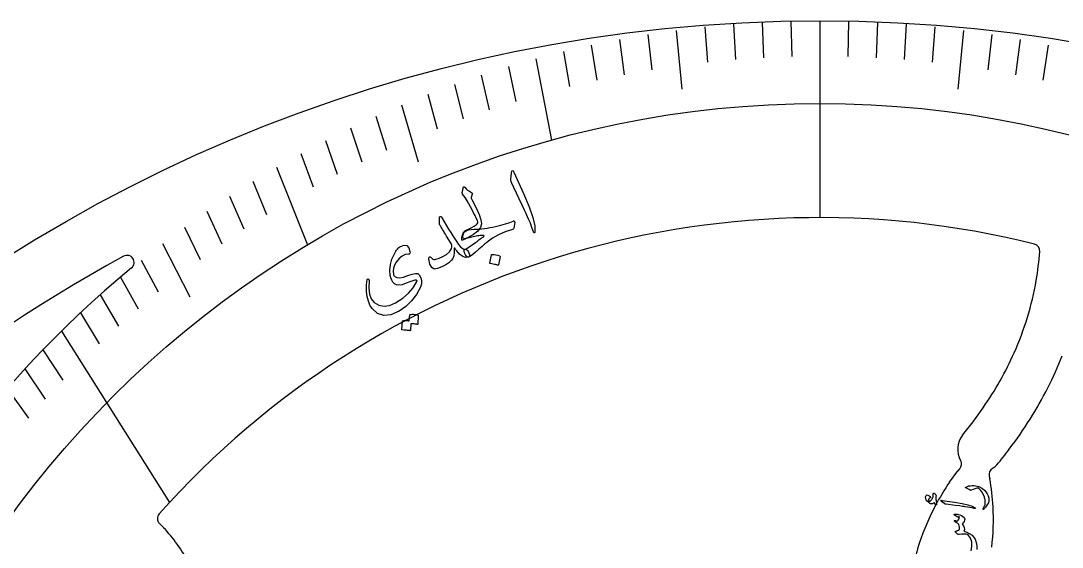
# Model space of a CAD drawing. Header units: millimetres. Extents: x -53 to 53, y -53 to 53.
# Drawn here: x -28.02 to 8.5, y 34.64 to 53.1 of the extents above; entities that cross this region are included whole.
import ezdxf

# ---------------------------------------------------------------- set-up
doc = ezdxf.new("R2010")
doc.units = ezdxf.units.MM
for name, color, linetype in [('CUT_INNER', 6, 'Continuous'), ('CUT_OUTER', 1, 'Continuous'), ('ENGRAVE', 7, 'Continuous'), ('ENGRAVE_FINE', 8, 'Continuous'), ('TEXT', 5, 'Continuous')]:
    doc.layers.add(name, color=color, linetype=linetype)

msp = doc.modelspace()

# ---------------------------------------------------------------- linework, layer by layer
at = {"layer": 'CUT_INNER'}
for points in [[(5.001, 38.564), (5.005, 38.569)], [(4.55, 36.919), (4.842, 37.314), (4.848, 37.321), (4.908, 37.391)], [(6.078, 37.416), (6.052, 37.4)], [(5.941, 37.133), (5.962, 37.042)]]:
    msp.add_lwpolyline(points, dxfattribs=at)
for centre, radius, start, end in [((0, 15.174), 31.023, 75.9654, 138.3037), ((7.463, 45.028), 0.25, 354.4658, 76.1133), ((-2.637, 45.769), 10.377, 350.1371, 355.7705), ((-0.001, 0), 51.057, 118.5622, 214.3287), ((-24.292, 44.624), 0.25, 309.5527, 118.6523), ((0, 15.174), 37.926, 129.5163, 247.0609), ((-2.989, 45.826), 10.734, 335.9811, 350.1637), ((-3.703, 46.136), 11.512, 330.5622, 336.0165), ((-3.4, 45.992), 12.77, 333.1492, 338.6977), ((-4.552, 46.617), 12.487, 325.371, 330.5552), ((-4.108, 46.353), 13.565, 327.828, 333.1419), ((-5.851, 47.521), 14.071, 320.4916, 325.3486), ((-5.103, 46.98), 14.741, 322.8129, 327.8228), ((5.629, 38.073), 0.797, 141.9613, 209.8748), ((0.641, 42.41), 7.404, 318.7279, 324.1231), ((4.72, 37.555), 0.25, 319.0258, 29.2161), ((6.185, 37.188), 0.25, 122.0286, 192.8492), ((5.628, 38.073), 0.796, 304.4, 316.5322), ((11.213, 32.32), 8.096, 145.3832, 152.2278), ((-1.585, 35.667), 7.67, 2.8876, 10.3288), ((-22.977, 35.644), 0.25, 138.3398, 225.4627), ((11.532, 32.152), 8.457, 152.229, 161.7424), ((-2.268, 35.628), 8.354, 353.1899, 2.9165), ((-25.145, 33.337), 2.916, 42.9085, 46.8983), ((-27.192, 31.4), 5.733, 35.6319, 43.1564), ((-27.708, 31.033), 6.367, 28.6817, 35.6182), ((12.387, 31.866), 9.359, 161.7174, 167.3771)]:
    msp.add_arc(centre, radius, start, end, dxfattribs=at)
at = {"layer": 'CUT_OUTER'}
msp.add_circle((0, 0), 53.1, dxfattribs=at)
at = {"layer": 'ENGRAVE'}
for points in [[(0, 53.1), (0, 46.197)], [(-9.96, 51.769), (-9.411, 48.913)], [(-19.05, 47.968), (-17.967, 45.242)], [(-26.593, 42.214), (-22.807, 36.204)]]:
    msp.add_lwpolyline(points, dxfattribs=at)
msp.add_circle((0, 15.174), 35.027, dxfattribs=at)
at = {"layer": 'ENGRAVE_FINE'}
for points in [[(-3.03, 52.979), (-2.959, 51.738)], [(-2.021, 53.046), (-1.974, 51.804)], [(-1.011, 53.087), (-0.987, 51.844)], [(1.011, 53.087), (0.987, 51.844)], [(2.021, 53.046), (1.974, 51.804)], [(3.03, 52.979), (2.959, 51.738)], [(-6.034, 52.617), (-5.893, 51.381)], [(-5.037, 52.764), (-4.84, 50.701)], [(-4.035, 52.885), (-3.941, 51.645)], [(4.035, 52.885), (3.941, 51.645)], [(5.037, 52.764), (4.84, 50.701)], [(6.034, 52.617), (5.893, 51.381)], [(-8.012, 52.244), (-7.823, 51.014)], [(-7.026, 52.444), (-6.861, 51.21)], [(7.026, 52.444), (6.861, 51.21)], [(8.012, 52.244), (7.823, 51.014)], [(-8.99, 52.019), (-8.778, 50.792)], [(-10.921, 51.493), (-10.663, 50.274)], [(-11.873, 51.194), (-11.591, 49.978)], [(-12.814, 50.87), (-12.509, 49.659)], [(-13.745, 50.522), (-13.416, 49.316)], [(-14.663, 50.151), (-14.078, 48.15)], [(-15.568, 49.758), (-15.194, 48.563)], [(-16.46, 49.342), (-16.064, 48.153)], [(-17.338, 48.905), (-16.919, 47.723)], [(-18.202, 48.447), (-17.76, 47.272)], [(-19.883, 47.47), (-19.397, 46.31)], [(-20.699, 46.953), (-20.191, 45.801)], [(-21.499, 46.418), (-20.969, 45.274)], [(-22.281, 45.865), (-21.73, 44.729)], [(-23.046, 45.295), (-22.09, 43.416)], [(-23.793, 44.708), (-23.198, 43.591)], [(-24.521, 44.106), (-23.905, 42.999)], [(-25.231, 43.49), (-24.594, 42.392)], [(-25.922, 42.859), (-25.264, 41.771)], [(-27.246, 41.557), (-26.547, 40.491)], [(-27.878, 40.888), (-27.159, 39.833)], [(-28.491, 40.208), (-27.752, 39.164)]]:
    msp.add_lwpolyline(points, dxfattribs=at)
at = {"layer": 'TEXT'}
for points in [[(-10.815, 47.757), (-10.802, 47.826), (-10.783, 47.855), (-10.758, 47.844), (-10.727, 47.793), (-10.396, 47.04), (-10.197, 46.577), (-10.063, 46.199), (-9.994, 45.905), (-9.989, 45.697), (-9.995, 45.678), (-10.001, 45.667), (-10.009, 45.663), (-10.017, 45.667), (-10.026, 45.675), (-10.034, 45.685), (-10.041, 45.7), (-10.047, 45.717), (-10.093, 45.854), (-10.147, 45.998), (-10.21, 46.148), (-10.283, 46.304), (-10.301, 46.345), (-10.352, 46.456), (-10.434, 46.635), (-10.55, 46.884), (-10.813, 47.434), (-10.825, 47.463), (-10.833, 47.492), (-10.837, 47.52), (-10.836, 47.546)], [(-12.003, 46.094), (-12.045, 46.181), (-12.09, 46.272), (-12.138, 46.367), (-12.19, 46.466), (-12.245, 46.57), (-12.304, 46.678), (-12.368, 46.791), (-12.435, 46.908), (-12.524, 47.021), (-12.531, 47.037), (-12.535, 47.054), (-12.537, 47.071), (-12.535, 47.088), (-12.534, 47.097), (-12.532, 47.109), (-12.529, 47.124), (-12.525, 47.142), (-12.52, 47.164), (-12.515, 47.188), (-12.509, 47.216), (-12.504, 47.247), (-12.501, 47.258), (-12.497, 47.266), (-12.49, 47.273), (-12.482, 47.278), (-12.473, 47.279), (-12.465, 47.277), (-12.457, 47.271), (-12.449, 47.261), (-12.403, 47.209), (-12.348, 47.162), (-12.286, 47.12), (-12.215, 47.083), (-12.197, 47.072), (-12.186, 47.059), (-12.183, 47.042), (-12.188, 47.022), (-12.221, 46.905), (-12.223, 46.892), (-12.22, 46.876), (-12.215, 46.858), (-12.206, 46.836), (-12.053, 46.545), (-11.944, 46.305), (-11.881, 46.117), (-11.862, 45.981), (-11.894, 45.852), (-11.988, 45.727), (-12.143, 45.605), (-12.359, 45.486), (-12.444, 45.456), (-12.496, 45.465), (-12.515, 45.514), (-12.5, 45.601), (-12.496, 45.613), (-12.492, 45.626), (-12.489, 45.637), (-12.485, 45.649), (-12.482, 45.66), (-12.478, 45.671), (-12.475, 45.682), (-12.472, 45.692), (-12.462, 45.713), (-12.448, 45.732), (-12.429, 45.747), (-12.405, 45.759), (-12.294, 45.808), (-12.198, 45.855), (-12.116, 45.9), (-12.05, 45.944), (-12.015, 45.975), (-11.995, 46.011), (-11.992, 46.05), (-12.003, 46.094)], [(-12.435, 45.086), (-12.408, 45.084), (-12.384, 45.075), (-12.361, 45.057), (-12.341, 45.031), (-12.32, 44.997), (-12.304, 44.963), (-12.293, 44.928), (-12.287, 44.894), (-12.287, 44.862), (-12.292, 44.838), (-12.303, 44.82), (-12.319, 44.808), (-12.421, 44.796), (-12.523, 44.829), (-12.626, 44.907), (-12.731, 45.03), (-12.747, 45.052), (-12.761, 45.071), (-12.773, 45.087), (-12.783, 45.1), (-12.79, 45.111), (-12.796, 45.118), (-12.799, 45.123), (-12.8, 45.124), (-12.809, 45.131), (-12.814, 45.132), (-12.817, 45.126), (-12.817, 45.113), (-12.818, 44.973), (-12.836, 44.856), (-12.871, 44.761), (-12.922, 44.689), (-13.008, 44.613), (-13.117, 44.541), (-13.248, 44.473), (-13.401, 44.409), (-13.517, 44.394), (-13.607, 44.445), (-13.673, 44.562), (-13.713, 44.746), (-13.714, 44.77), (-13.711, 44.79), (-13.703, 44.805), (-13.691, 44.816), (-13.676, 44.821), (-13.661, 44.819), (-13.646, 44.811), (-13.63, 44.796), (-13.597, 44.764), (-13.564, 44.743), (-13.533, 44.732), (-13.502, 44.733), (-13.35, 44.776), (-13.213, 44.835), (-13.091, 44.909), (-12.986, 45), (-12.945, 45.051), (-12.917, 45.108), (-12.904, 45.171), (-12.904, 45.239), (-12.917, 45.266), (-12.952, 45.327), (-13.009, 45.421), (-13.088, 45.549), (-13.13, 45.618), (-13.168, 45.68), (-13.201, 45.736), (-13.23, 45.784), (-13.255, 45.826), (-13.276, 45.861), (-13.293, 45.887), (-13.306, 45.907), (-13.322, 45.937), (-13.334, 45.965), (-13.34, 45.991), (-13.341, 46.015), (-13.34, 46.045), (-13.339, 46.074), (-13.337, 46.1), (-13.336, 46.124), (-13.335, 46.147), (-13.335, 46.166), (-13.334, 46.184), (-13.335, 46.2), (-13.334, 46.212), (-13.33, 46.223), (-13.322, 46.23), (-13.312, 46.235), (-13.299, 46.235), (-13.288, 46.232), (-13.278, 46.226), (-13.271, 46.216), (-13.184, 46.067), (-13.101, 45.927), (-13.021, 45.795), (-12.944, 45.671), (-12.87, 45.556), (-12.8, 45.449), (-12.733, 45.35), (-12.669, 45.259), (-12.604, 45.177), (-12.544, 45.121), (-12.487, 45.09), (-12.435, 45.086)], [(-12.12, 45.79), (-12.034, 45.792), (-11.945, 45.796), (-11.855, 45.804), (-11.762, 45.815), (-11.667, 45.829), (-11.571, 45.846), (-11.473, 45.865), (-11.374, 45.887), (-11.183, 45.932), (-11.017, 45.978), (-10.875, 46.026), (-10.757, 46.076), (-10.744, 46.081), (-10.732, 46.081), (-10.721, 46.078), (-10.712, 46.071), (-10.705, 46.06), (-10.7, 46.049), (-10.698, 46.036), (-10.699, 46.022), (-10.735, 45.822), (-10.739, 45.806), (-10.748, 45.793), (-10.761, 45.784), (-10.779, 45.778), (-11.03, 45.694), (-11.262, 45.592), (-11.475, 45.472), (-11.67, 45.335), (-11.68, 45.328), (-11.698, 45.313), (-11.723, 45.292), (-11.755, 45.264), (-11.795, 45.23), (-11.841, 45.189), (-11.894, 45.141), (-11.954, 45.087), (-12.071, 44.983), (-12.171, 44.902), (-12.254, 44.844), (-12.319, 44.808), (-12.34, 44.808), (-12.364, 44.821), (-12.392, 44.847), (-12.424, 44.888), (-12.462, 44.959), (-12.476, 45.016), (-12.466, 45.059), (-12.432, 45.087), (-12.374, 45.118), (-12.295, 45.169), (-12.193, 45.239), (-12.069, 45.329), (-12.006, 45.374), (-11.951, 45.414), (-11.904, 45.448), (-11.865, 45.476), (-11.834, 45.499), (-11.81, 45.516), (-11.796, 45.527), (-11.789, 45.533), (-11.787, 45.535), (-11.784, 45.538), (-11.783, 45.539), (-11.781, 45.541), (-11.78, 45.542), (-11.779, 45.543), (-11.777, 45.544), (-11.776, 45.545), (-11.768, 45.553), (-11.766, 45.559), (-11.77, 45.563), (-11.78, 45.565), (-11.821, 45.568), (-11.864, 45.568), (-11.909, 45.567), (-11.954, 45.563), (-12.002, 45.557), (-12.05, 45.55), (-12.101, 45.54), (-12.153, 45.529), (-12.203, 45.517), (-12.253, 45.504), (-12.301, 45.49), (-12.349, 45.475), (-12.395, 45.459), (-12.439, 45.442), (-12.48, 45.424), (-12.52, 45.405), (-12.532, 45.402), (-12.54, 45.403), (-12.547, 45.408), (-12.551, 45.417), (-12.553, 45.436), (-12.553, 45.455), (-12.552, 45.474), (-12.55, 45.494), (-12.547, 45.513), (-12.543, 45.534), (-12.539, 45.555), (-12.533, 45.577), (-12.52, 45.619), (-12.504, 45.655), (-12.484, 45.683), (-12.462, 45.703), (-12.398, 45.739), (-12.32, 45.766), (-12.227, 45.783), (-12.12, 45.79)], [(-14.424, 44.916), (-14.539, 44.9), (-14.649, 44.848), (-14.755, 44.758), (-14.856, 44.632), (-14.909, 44.532), (-14.944, 44.428), (-14.957, 44.32), (-14.952, 44.208), (-14.947, 44.187), (-14.937, 44.168), (-14.924, 44.15), (-14.906, 44.133), (-14.827, 44.094), (-14.723, 44.086), (-14.597, 44.11), (-14.446, 44.164), (-14.298, 44.219), (-14.182, 44.242), (-14.099, 44.233), (-14.048, 44.192), (-13.992, 44.084), (-13.966, 43.976), (-13.969, 43.869), (-14.002, 43.762), (-14.143, 43.502), (-14.315, 43.276), (-14.519, 43.08), (-14.755, 42.916), (-15.041, 42.788), (-15.293, 42.761), (-15.513, 42.836), (-15.702, 43.014), (-15.773, 43.13), (-15.829, 43.268), (-15.869, 43.429), (-15.894, 43.611), (-15.896, 43.664), (-15.898, 43.716), (-15.897, 43.767), (-15.896, 43.816), (-15.893, 43.865), (-15.888, 43.913), (-15.881, 43.961), (-15.873, 44.008), (-15.867, 44.029), (-15.857, 44.042), (-15.845, 44.045), (-15.829, 44.04), (-15.817, 44.03), (-15.808, 44.017), (-15.804, 44.003), (-15.803, 43.986), (-15.817, 43.725), (-15.791, 43.512), (-15.726, 43.344), (-15.624, 43.222), (-15.46, 43.125), (-15.281, 43.091), (-15.087, 43.12), (-14.876, 43.211), (-14.627, 43.368), (-14.42, 43.544), (-14.254, 43.74), (-14.13, 43.956), (-14.124, 43.972), (-14.125, 43.984), (-14.133, 43.993), (-14.147, 43.999), (-14.197, 43.999), (-14.273, 43.982), (-14.377, 43.947), (-14.509, 43.894), (-14.646, 43.844), (-14.759, 43.824), (-14.849, 43.834), (-14.916, 43.872), (-14.969, 43.932), (-15.011, 44.001), (-15.043, 44.08), (-15.063, 44.169), (-15.077, 44.357), (-15.057, 44.547), (-15.005, 44.738), (-14.918, 44.929), (-14.893, 44.977), (-14.867, 45.02), (-14.841, 45.059), (-14.813, 45.093), (-14.786, 45.123), (-14.758, 45.15), (-14.73, 45.172), (-14.701, 45.19), (-14.579, 45.236), (-14.483, 45.22), (-14.414, 45.143), (-14.37, 45.005), (-14.367, 44.964), (-14.376, 44.935), (-14.395, 44.919), (-14.424, 44.916)], [(-11.514, 44.887), (-11.511, 44.892), (-11.507, 44.897), (-11.501, 44.9), (-11.492, 44.903), (-11.423, 44.901), (-11.356, 44.892), (-11.291, 44.877), (-11.226, 44.854), (-11.219, 44.85), (-11.215, 44.844), (-11.213, 44.838), (-11.214, 44.83), (-11.265, 44.539), (-11.268, 44.531), (-11.274, 44.527), (-11.284, 44.527), (-11.296, 44.531), (-11.307, 44.534), (-11.324, 44.538), (-11.347, 44.543), (-11.376, 44.55), (-11.412, 44.558), (-11.454, 44.566), (-11.503, 44.576), (-11.56, 44.586), (-11.568, 44.588), (-11.572, 44.592), (-11.574, 44.596), (-11.573, 44.602)], [(-14.378, 42.782), (-14.377, 42.787), (-14.373, 42.792), (-14.367, 42.796), (-14.359, 42.8), (-14.325, 42.803), (-14.292, 42.805), (-14.259, 42.805), (-14.227, 42.804), (-14.195, 42.801), (-14.162, 42.796), (-14.129, 42.789), (-14.096, 42.781), (-14.088, 42.777), (-14.083, 42.772), (-14.08, 42.764), (-14.079, 42.756), (-14.098, 42.461), (-14.1, 42.456), (-14.105, 42.453), (-14.114, 42.452), (-14.126, 42.454), (-14.135, 42.456), (-14.149, 42.458), (-14.168, 42.461), (-14.191, 42.463), (-14.22, 42.466), (-14.254, 42.468), (-14.294, 42.471), (-14.339, 42.474), (-14.352, 42.245), (-14.354, 42.237), (-14.36, 42.232), (-14.369, 42.231), (-14.382, 42.233), (-14.393, 42.235), (-14.41, 42.237), (-14.433, 42.24), (-14.462, 42.243), (-14.497, 42.247), (-14.54, 42.251), (-14.589, 42.255), (-14.645, 42.259), (-14.651, 42.261), (-14.656, 42.264), (-14.658, 42.269), (-14.657, 42.275), (-14.636, 42.563), (-14.635, 42.568), (-14.631, 42.573), (-14.625, 42.577), (-14.617, 42.581), (-14.589, 42.585), (-14.562, 42.588), (-14.534, 42.589), (-14.506, 42.588), (-14.479, 42.586), (-14.451, 42.583), (-14.424, 42.578), (-14.397, 42.572)], [(4.076, 36.451), (4.074, 36.427), (4.073, 36.405), (4.072, 36.385), (4.071, 36.367), (4.071, 36.35), (4.071, 36.335), (4.071, 36.322), (4.072, 36.311), (4.073, 36.299), (4.075, 36.285), (4.077, 36.269), (4.079, 36.25), (4.083, 36.229), (4.086, 36.205), (4.091, 36.179), (4.096, 36.151), (4.097, 36.139), (4.094, 36.131), (4.089, 36.124), (4.081, 36.12), (4.063, 36.12), (4.046, 36.136), (4.029, 36.165), (4.013, 36.208), (3.99, 36.184), (3.967, 36.167), (3.945, 36.157), (3.923, 36.154), (3.885, 36.162), (3.846, 36.181), (3.807, 36.212), (3.767, 36.255), (3.733, 36.303), (3.713, 36.348), (3.707, 36.391), (3.714, 36.431), (3.725, 36.452), (3.74, 36.465), (3.76, 36.468), (3.784, 36.463), (3.809, 36.453), (3.831, 36.441), (3.85, 36.426), (3.866, 36.41), (3.876, 36.395), (3.88, 36.383), (3.876, 36.373), (3.864, 36.366), (3.848, 36.359), (3.835, 36.35), (3.825, 36.338), (3.818, 36.323), (3.814, 36.307), (3.814, 36.291), (3.818, 36.277), (3.826, 36.264), (3.836, 36.254), (3.847, 36.248), (3.859, 36.249), (3.871, 36.255), (3.903, 36.281), (3.93, 36.315), (3.952, 36.358), (3.97, 36.409), (3.971, 36.414), (3.972, 36.419), (3.973, 36.425), (3.973, 36.431), (3.973, 36.439), (3.974, 36.446), (3.974, 36.454), (3.974, 36.463), (3.975, 36.473), (3.975, 36.481), (3.976, 36.489), (3.976, 36.496), (3.977, 36.502), (3.977, 36.507), (3.978, 36.511), (3.978, 36.515), (3.981, 36.522), (3.985, 36.527), (3.99, 36.531), (3.996, 36.533), (4.001, 36.534), (4.006, 36.533), (4.011, 36.532), (4.015, 36.53), (4.042, 36.505), (4.061, 36.484), (4.072, 36.466), (4.076, 36.451)], [(5.118, 36.717), (5.115, 36.718), (5.113, 36.72), (5.112, 36.722), (5.111, 36.724), (5.112, 36.729), (5.115, 36.734), (5.122, 36.74), (5.131, 36.746), (5.176, 36.769), (5.226, 36.785), (5.281, 36.795), (5.34, 36.8), (5.403, 36.8), (5.463, 36.794), (5.521, 36.783), (5.577, 36.767), (5.648, 36.733), (5.713, 36.69), (5.772, 36.637), (5.826, 36.576), (5.872, 36.507), (5.904, 36.434), (5.924, 36.355), (5.931, 36.272), (5.93, 36.25), (5.926, 36.229), (5.919, 36.209), (5.909, 36.189), (5.88, 36.146), (5.854, 36.107), (5.83, 36.072), (5.808, 36.041), (5.789, 36.015), (5.772, 35.994), (5.758, 35.977), (5.746, 35.965), (5.743, 35.962), (5.74, 35.961), (5.737, 35.96), (5.734, 35.96), (5.731, 35.961), (5.728, 35.963), (5.725, 35.965), (5.723, 35.968), (5.722, 35.972), (5.722, 35.976), (5.723, 35.98), (5.725, 35.984), (5.741, 36.012), (5.754, 36.038), (5.766, 36.064), (5.776, 36.089), (5.785, 36.113), (5.792, 36.136), (5.797, 36.159), (5.8, 36.181), (5.802, 36.204), (5.803, 36.228), (5.801, 36.254), (5.798, 36.28), (5.794, 36.308), (5.787, 36.337), (5.779, 36.367), (5.769, 36.398), (5.733, 36.488), (5.69, 36.569), (5.639, 36.639), (5.581, 36.7), (5.576, 36.704), (5.57, 36.707), (5.562, 36.709), (5.554, 36.71), (5.501, 36.704), (5.44, 36.689), (5.371, 36.665), (5.295, 36.632), (5.29, 36.631), (5.286, 36.631), (5.283, 36.631), (5.28, 36.632)], [(4.281, 36.233), (4.253, 36.257), (4.245, 36.273), (4.257, 36.281), (4.289, 36.28), (4.721, 36.214), (4.986, 36.173), (5.194, 36.126), (5.346, 36.074), (5.441, 36.017), (5.448, 36.009), (5.451, 36.003), (5.45, 35.999), (5.446, 35.996), (5.441, 35.994), (5.433, 35.993), (5.425, 35.994), (5.415, 35.996), (5.341, 36.015), (5.261, 36.031), (5.175, 36.045), (5.085, 36.057), (5.061, 36.06), (4.997, 36.069), (4.893, 36.083), (4.748, 36.103), (4.427, 36.143), (4.41, 36.146), (4.395, 36.151), (4.382, 36.157), (4.37, 36.164)]]:
    msp.add_lwpolyline(points, close=True, dxfattribs=at)
msp.add_lwpolyline([(5.302, 34.505), (5.333, 34.673), (5.326, 34.824), (5.281, 34.957), (5.199, 35.073), (5.13, 35.09), (5.054, 35.097), (4.971, 35.094), (4.882, 35.081), (4.873, 35.078), (4.865, 35.078), (4.859, 35.079), (4.853, 35.082), (4.836, 35.096), (4.821, 35.11), (4.806, 35.122), (4.792, 35.134), (4.78, 35.145), (4.769, 35.156), (4.76, 35.165), (4.752, 35.174), (4.749, 35.178), (4.748, 35.182), (4.75, 35.186), (4.754, 35.19), (4.757, 35.191), (4.761, 35.193), (4.767, 35.196), (4.774, 35.199), (4.783, 35.203), (4.794, 35.206), (4.805, 35.21), (4.818, 35.214), (4.844, 35.222), (4.863, 35.229), (4.875, 35.236), (4.88, 35.242), (4.896, 35.286), (4.899, 35.333), (4.891, 35.382), (4.872, 35.435), (4.856, 35.456), (4.827, 35.48), (4.785, 35.508), (4.729, 35.538), (4.724, 35.541), (4.72, 35.545), (4.717, 35.55), (4.716, 35.556), (4.715, 35.562), (4.716, 35.567), (4.717, 35.571), (4.72, 35.575), (4.733, 35.579), (4.754, 35.576), (4.783, 35.567), (4.821, 35.552), (4.851, 35.581), (4.874, 35.615), (4.891, 35.653), (4.901, 35.695), (4.888, 35.697), (4.877, 35.698), (4.869, 35.698), (4.862, 35.695), (4.856, 35.692), (4.85, 35.691), (4.845, 35.691), (4.84, 35.694), (4.723, 35.756), (4.717, 35.761), (4.712, 35.766), (4.71, 35.771), (4.711, 35.777), (4.713, 35.784), (4.717, 35.79), (4.723, 35.794), (4.73, 35.796), (4.754, 35.8), (4.782, 35.801), (4.815, 35.797), (4.853, 35.789), (4.912, 35.77), (4.967, 35.745), (5.017, 35.712), (5.062, 35.673), (5.072, 35.661), (5.079, 35.648), (5.083, 35.636), (5.084, 35.623), (5.076, 35.581), (5.057, 35.537), (5.028, 35.493), (4.987, 35.448), (5.036, 35.389), (5.063, 35.328), (5.067, 35.263), (5.05, 35.196), (5.086, 35.185), (5.12, 35.173), (5.153, 35.16), (5.183, 35.147), (5.213, 35.133), (5.241, 35.119), (5.268, 35.103), (5.294, 35.087), (5.339, 35.054), (5.379, 35.014), (5.413, 34.968), (5.441, 34.915), (5.483, 34.798), (5.503, 34.68), (5.502, 34.562)], dxfattribs=at)

doc.saveas('drawing.dxf')
